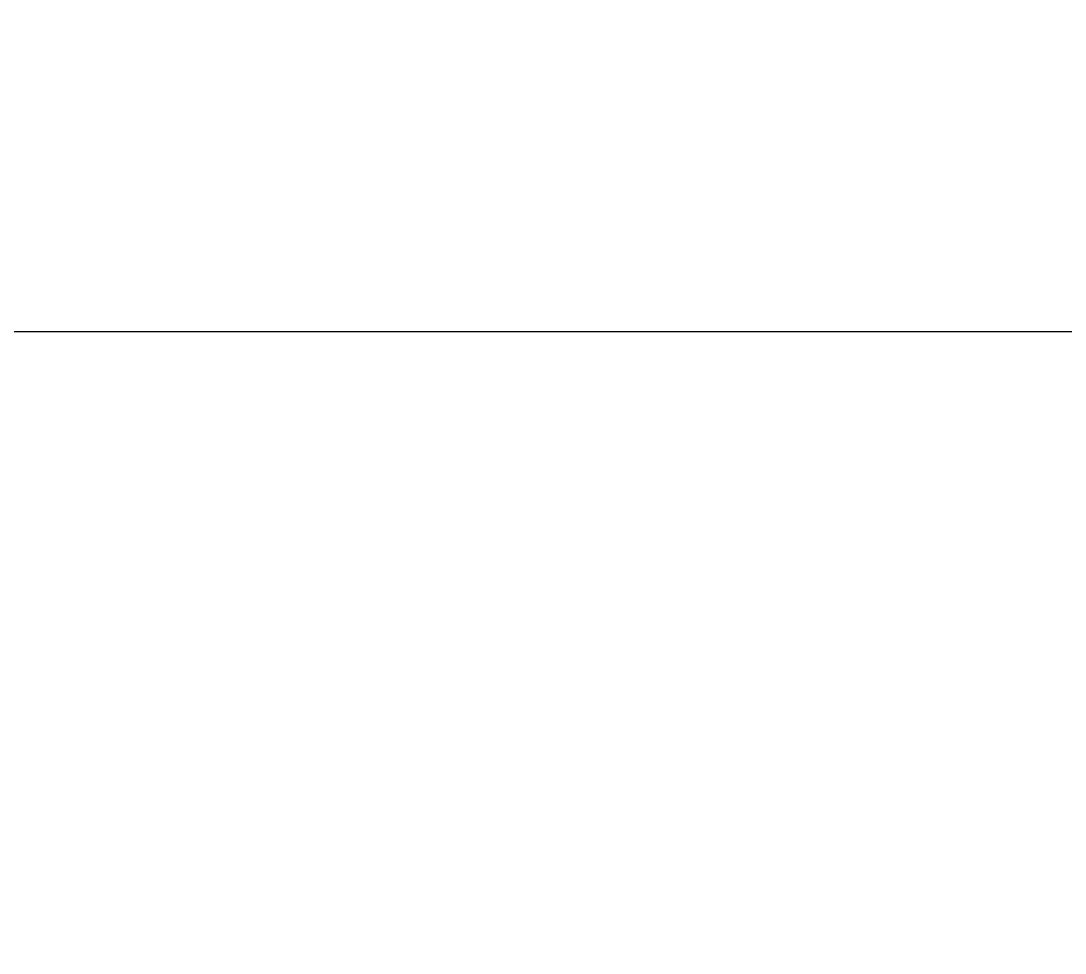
# Model space of a CAD drawing. Header units: millimetres. Extents: x 7782 to 8578, y 1103 to 1809.
# Drawn here: x 8126.9 to 8235, y 1554.8 to 1651.2 of the extents above; entities that cross this region are included whole.
import ezdxf
from ezdxf.xclip import XClip

# ---------------------------------------------------------------- set-up
doc = ezdxf.new("R2010")
doc.units = ezdxf.units.MM
doc.header["$LTSCALE"] = 10
doc.header["$MEASUREMENT"] = 0
doc.header["$XCLIPFRAME"] = 2
doc.layers.add('TX-PAPR', color=2, linetype='Continuous', plot=False)
doc.layers.add('TZ-BASE', color=253, linetype='Continuous')

# ---------------------------------------------------------------- blocks, each defined once
blk = doc.blocks.new('JD-DDH5JG73NG')
at = {"layer": 'TZ-BASE'}
for p, q in [((278.23, -178.37), (323.64, 175)), ((308.65, 93.54, 176), (316.81, 74.36, 176)), ((307.58, 92.6, 177), (317.69, 70.75, 177)), ((311.72, 92.3, 174), (320.02, 71.43, 174)), ((311.38, 82.47, 178), (318.57, 67.43, 178)), ((306.33, 81.52, 182), (310.36, 74.65, 182)), ((311.04, 81.1, 179), (324.31, 54.7, 179)), ((305, 80.76, 183), (308.81, 74.5, 183)), ((322.41, 73.82, 174), (320.86, 81.04, 174)), ((268.67, 79.31, 199), (277.15, 73.7, 199)), ((292.38, 79.23, 190), (296.32, 74.58, 190)), ((266.49, 78.77, 200), (275.49, 72.68, 200))]:
    blk.add_line(p, q, dxfattribs=at)

msp = doc.modelspace()

# ---------------------------------------------------------------- linework, layer by layer
at = {"layer": 'TX-PAPR'}
msp.add_lwpolyline([(7781.89, 1103.05), (8577.89, 1103.05), (8577.89, 1619.05), (7781.89, 1619.05)], close=True, dxfattribs=at)

# ---------------------------------------------------------------- block references
at = {"layer": 'TZ-BASE'}
ref = msp.add_blockref('JD-DDH5JG73NG', (7863.9, 1476.23), dxfattribs=at)
XClip(ref).set_block_clipping_path([(-0.0000000003, -75.0000000032), (700.0000000004, 75)])

doc.saveas('drawing.dxf')
